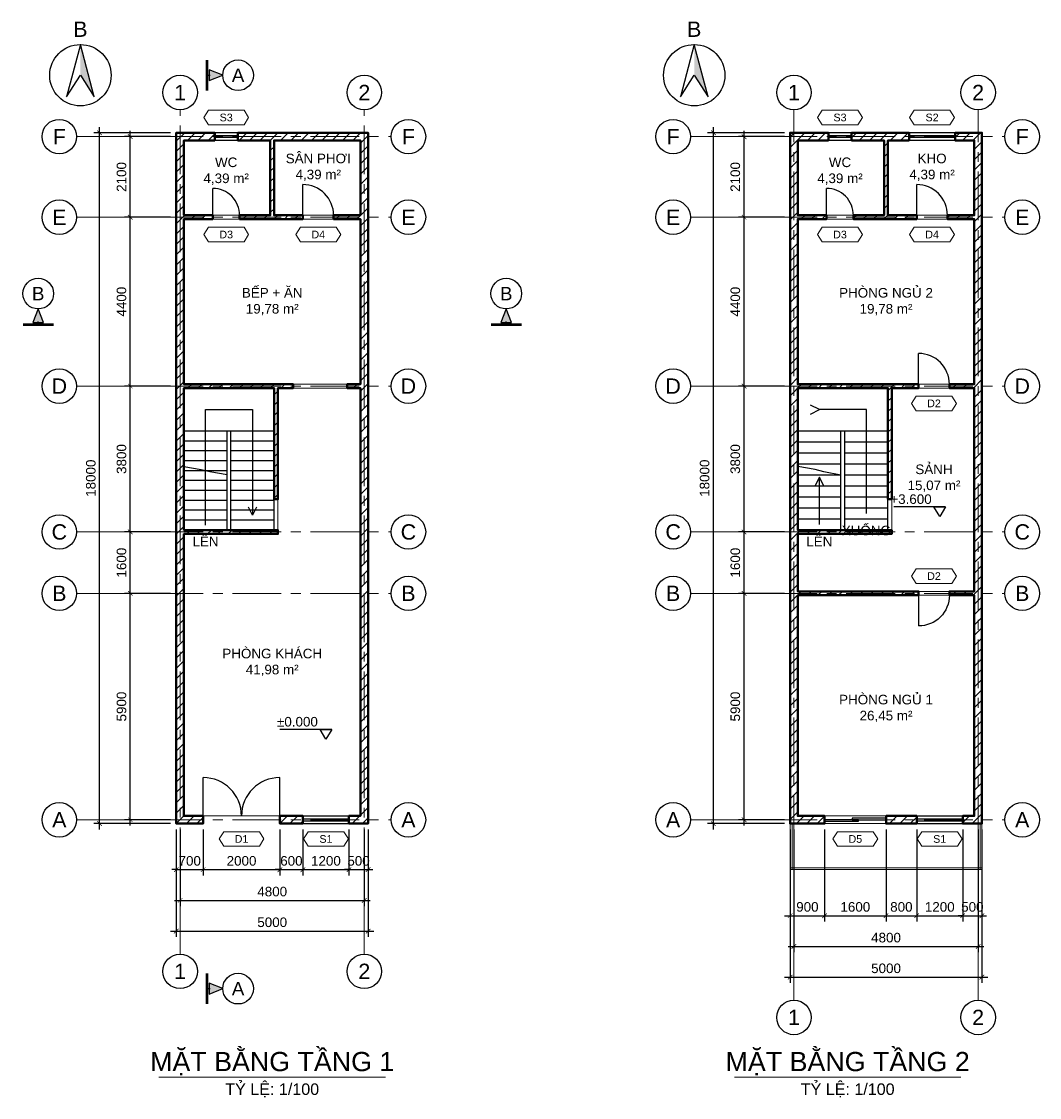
# Model space of a CAD drawing. Header units: millimetres. Extents: x -4035 to 243174, y -17931 to 20900.
# Drawn here: x -4035 to 22500, y -7136 to 20900 of the extents above; entities that cross this region are included whole.
import ezdxf
from ezdxf.enums import TextEntityAlignment as Align

# ---------------------------------------------------------------- set-up
doc = ezdxf.new("R2010")
doc.units = ezdxf.units.MM
doc.header["$LTSCALE"] = 40
doc.linetypes.add('CENTER', pattern=[50.8, 31.75, -6.35, 6.35, -6.35])
doc.linetypes.add('HIDDEN', pattern=[9.525, 6.35, -3.175])
for name, color, linetype, lineweight in [('A-ANNO-DIMS', 1, 'Continuous', 18), ('A-ANNO-ROOM', 7, 'Continuous', 25), ('A-ANNO-SYMB', 7, 'Continuous', 25), ('A-ANNO-TEXT', 7, 'Continuous', 18), ('A-DOOR', 3, 'Continuous', 25), ('A-FLOR-LEVL', 8, 'Continuous', 18), ('A-FLOR-STRS', 6, 'Continuous', 25), ('A-GLAZ', 4, 'Continuous', 25), ('A-OPEN', 8, 'HIDDEN', 18), ('A-WALL', 7, 'Continuous', 50), ('A-WALL-PATT', 8, 'Continuous', 9), ('S-GRID', 1, 'CENTER', 18), ('S-GRID-IDEN', 7, 'Continuous', 25)]:
    doc.layers.add(name, color=color, linetype=linetype, lineweight=lineweight)
doc.layers.add('A-AREA', color=30, linetype='Continuous', lineweight=9, plot=False)
doc.styles.add('MCP-ARIAL', font='arial.ttf')
doc.dimstyles.new('MCP-1-100', dxfattribs={"dimscale": 100, "dimtxt": 2.5, "dimasz": 1.2, "dimexe": 1.5, "dimexo": 1.5, "dimgap": 1, "dimtad": 1, "dimdec": 0, "dimdsep": 46, "dimtxsty": 'MCP-ARIAL', "dimblk": 'ARCHTICK', "dimblk1": 'ARCHTICK', "dimblk2": 'ARCHTICK', "dimcen": 0.09, "dimdle": 1.5, "dimclrd": 256, "dimclre": 256, "dimclrt": 256, "dimadec": 0, "dimazin": 0, "dimtfac": 1, "dimtdec": 4, "dimtix": 1, "dimtmove": 2, "dimatfit": 3, "dimfxl": 1, "dimtolj": 1, "dimtzin": 0, "dimarcsym": 0})

# ---------------------------------------------------------------- blocks, each defined once
blk = doc.blocks.new('MCP_CUA_DI_2C_2000')
for p, q in [((0, 0), (0, 1000)), ((2000, 0), (2000, 1000))]:
    blk.add_line(p, q)
for centre, start, end in [((0, 0), 0.0013, 89.9987), ((2000, 0), 90.0013, 179.9987)]:
    blk.add_arc(centre, 1000, start, end)
at = {"style": 'MCP-ARIAL', "flags": 1}
for tag, p in [('MA', (1000, -100)), ('LOAI', (1000, -220)), ('RONG', (1000, -340))]:
    blk.add_attdef(tag, p, '', height=80, dxfattribs=at)
blk = doc.blocks.new('MCP_THE_LG_3')
blk.add_lwpolyline([(-5.85, 0), (-4.65, 1.9), (4.65, 1.9), (5.85, 0), (4.65, -1.9), (-4.65, -1.9)], close=True)
at = {"style": 'MCP-ARIAL'}
blk.add_attdef('MA', text='', height=2, dxfattribs=at).set_placement((0, 0), align=Align.MIDDLE_CENTER)
blk = doc.blocks.new('MCP_CUA_SO_1200_200')
for p, q in [((0, 200), (1200, 200)), ((0, 125), (1200, 125)), ((0, 75), (1200, 75)), ((0, 0), (1200, 0))]:
    blk.add_line(p, q)
at = {"style": 'MCP-ARIAL', "flags": 1}
for tag, p in [('MA', (600, -100)), ('LOAI', (600, -220)), ('RONG', (600, -340))]:
    blk.add_attdef(tag, p, '', height=80, dxfattribs=at)
blk = doc.blocks.new('MCP_CUA_DI_700')
blk.add_line((0, 0), (0, 700))
blk.add_arc((0, 0), 700, 359.9929, 90.0071)
at = {"style": 'MCP-ARIAL', "flags": 1}
for tag, p in [('MA', (350, -100)), ('LOAI', (350, -220)), ('RONG', (350, -340))]:
    blk.add_attdef(tag, p, '', height=80, dxfattribs=at)
blk = doc.blocks.new('MCP_CUA_DI_800')
blk.add_line((0, 0), (0, 800))
blk.add_arc((0, 0), 800, 359.9964, 90.0036)
at = {"style": 'MCP-ARIAL', "flags": 1}
for tag, p in [('MA', (400, -100)), ('LOAI', (400, -220)), ('RONG', (400, -340))]:
    blk.add_attdef(tag, p, '', height=80, dxfattribs=at)
blk = doc.blocks.new('MCP_CUA_SO_600_200')
for p, q in [((0, 200), (600, 200)), ((0, 125), (600, 125)), ((0, 75), (600, 75)), ((0, 0), (600, 0))]:
    blk.add_line(p, q)
at = {"style": 'MCP-ARIAL', "flags": 1}
for tag, p in [('MA', (300, -100)), ('LOAI', (300, -220)), ('RONG', (300, -340))]:
    blk.add_attdef(tag, p, '', height=80, dxfattribs=at)
blk = doc.blocks.new('_ArchTick')
at = {"color": 0, "linetype": 'ByBlock', "const_width": 0.15}
blk.add_lwpolyline([(-0.5, -0.5), (0.5, 0.5)], dxfattribs=at)
blk = doc.blocks.new('*D15')
at = {"layer": 'A-ANNO-DIMS', "lineweight": -2, "transparency": 16777216}
for p, q in [((0, -150), (0, -1350)), ((700, -150), (700, -1350)), ((0, -1200), (-120, -1200)), ((0, -1200), (700, -1200)), ((700, -1200), (820, -1200))]:
    blk.add_line(p, q, dxfattribs=at)
at = {"layer": 'Defpoints', "color": 0, "transparency": 16777216}
for p in [(0, 0), (700, 0), (700, -1200)]:
    blk.add_point(p, dxfattribs=at)
at = {"layer": 'A-ANNO-DIMS', "lineweight": -2, "transparency": 16777216, "xscale": 120, "yscale": 120, "zscale": 120}
blk.add_blockref('_ArchTick', (0, -1200), dxfattribs=at)
at = {"layer": 'A-ANNO-DIMS', "lineweight": -2, "transparency": 16777216, "xscale": 120, "yscale": 120, "zscale": 120, "rotation": 180}
blk.add_blockref('_ArchTick', (700, -1200), dxfattribs=at)
at = {"layer": 'A-ANNO-DIMS', "transparency": 16777216, "insert": (350, -972), "char_height": 250, "attachment_point": 5, "style": 'MCP-ARIAL'}
blk.add_mtext('\\A1;700', dxfattribs=at)
blk = doc.blocks.new('*D16')
at = {"layer": 'A-ANNO-DIMS', "lineweight": -2, "transparency": 16777216}
for p, q in [((700, -150), (700, -1350)), ((2700, -150), (2700, -1350)), ((550, -1200), (2850, -1200))]:
    blk.add_line(p, q, dxfattribs=at)
at = {"layer": 'Defpoints', "color": 0, "transparency": 16777216}
for p in [(700, 0), (2700, 0), (2700, -1200)]:
    blk.add_point(p, dxfattribs=at)
at = {"layer": 'A-ANNO-DIMS', "lineweight": -2, "transparency": 16777216, "xscale": 120, "yscale": 120, "zscale": 120, "rotation": 180}
blk.add_blockref('_ArchTick', (700, -1200), dxfattribs=at)
at = {"layer": 'A-ANNO-DIMS', "lineweight": -2, "transparency": 16777216, "xscale": 120, "yscale": 120, "zscale": 120}
blk.add_blockref('_ArchTick', (2700, -1200), dxfattribs=at)
at = {"layer": 'A-ANNO-DIMS', "transparency": 16777216, "insert": (1700, -972), "char_height": 250, "attachment_point": 5, "style": 'MCP-ARIAL'}
blk.add_mtext('\\A1;2000', dxfattribs=at)
blk = doc.blocks.new('*D17')
at = {"layer": 'A-ANNO-DIMS', "lineweight": -2, "transparency": 16777216}
for p, q in [((2700, -150), (2700, -1350)), ((3300, -150), (3300, -1350)), ((2700, -1200), (2580, -1200)), ((2700, -1200), (3300, -1200)), ((3300, -1200), (3420, -1200))]:
    blk.add_line(p, q, dxfattribs=at)
at = {"layer": 'Defpoints', "color": 0, "transparency": 16777216}
for p in [(2700, 0), (3300, 0), (3300, -1200)]:
    blk.add_point(p, dxfattribs=at)
at = {"layer": 'A-ANNO-DIMS', "lineweight": -2, "transparency": 16777216, "xscale": 120, "yscale": 120, "zscale": 120}
blk.add_blockref('_ArchTick', (2700, -1200), dxfattribs=at)
at = {"layer": 'A-ANNO-DIMS', "lineweight": -2, "transparency": 16777216, "xscale": 120, "yscale": 120, "zscale": 120, "rotation": 180}
blk.add_blockref('_ArchTick', (3300, -1200), dxfattribs=at)
at = {"layer": 'A-ANNO-DIMS', "transparency": 16777216, "insert": (3000, -972), "char_height": 250, "attachment_point": 5, "style": 'MCP-ARIAL'}
blk.add_mtext('\\A1;600', dxfattribs=at)
blk = doc.blocks.new('*D18')
at = {"layer": 'A-ANNO-DIMS', "lineweight": -2, "transparency": 16777216}
for p, q in [((3300, -150), (3300, -1350)), ((4500, -150), (4500, -1350)), ((3150, -1200), (4650, -1200))]:
    blk.add_line(p, q, dxfattribs=at)
at = {"layer": 'Defpoints', "color": 0, "transparency": 16777216}
for p in [(3300, 0), (4500, 0), (4500, -1200)]:
    blk.add_point(p, dxfattribs=at)
at = {"layer": 'A-ANNO-DIMS', "lineweight": -2, "transparency": 16777216, "xscale": 120, "yscale": 120, "zscale": 120, "rotation": 180}
blk.add_blockref('_ArchTick', (3300, -1200), dxfattribs=at)
at = {"layer": 'A-ANNO-DIMS', "lineweight": -2, "transparency": 16777216, "xscale": 120, "yscale": 120, "zscale": 120}
blk.add_blockref('_ArchTick', (4500, -1200), dxfattribs=at)
at = {"layer": 'A-ANNO-DIMS', "transparency": 16777216, "insert": (3900, -972), "char_height": 250, "attachment_point": 5, "style": 'MCP-ARIAL'}
blk.add_mtext('\\A1;1200', dxfattribs=at)
blk = doc.blocks.new('*D19')
at = {"layer": 'A-ANNO-DIMS', "lineweight": -2, "transparency": 16777216}
for p, q in [((4500, -150), (4500, -1350)), ((5000, -150), (5000, -1350)), ((4500, -1200), (4380, -1200)), ((4500, -1200), (5000, -1200)), ((5000, -1200), (5120, -1200))]:
    blk.add_line(p, q, dxfattribs=at)
at = {"layer": 'Defpoints', "color": 0, "transparency": 16777216}
for p in [(4500, 0), (5000, 0), (5000, -1200)]:
    blk.add_point(p, dxfattribs=at)
at = {"layer": 'A-ANNO-DIMS', "lineweight": -2, "transparency": 16777216, "xscale": 120, "yscale": 120, "zscale": 120}
blk.add_blockref('_ArchTick', (4500, -1200), dxfattribs=at)
at = {"layer": 'A-ANNO-DIMS', "lineweight": -2, "transparency": 16777216, "xscale": 120, "yscale": 120, "zscale": 120, "rotation": 180}
blk.add_blockref('_ArchTick', (5000, -1200), dxfattribs=at)
at = {"layer": 'A-ANNO-DIMS', "transparency": 16777216, "insert": (4750, -972), "char_height": 250, "attachment_point": 5, "style": 'MCP-ARIAL'}
blk.add_mtext('\\A1;500', dxfattribs=at)
blk = doc.blocks.new('*D20')
at = {"layer": 'A-ANNO-DIMS', "lineweight": -2, "transparency": 16777216}
for p, q in [((100, -150), (100, -2150)), ((4900, -150), (4900, -2150)), ((-50, -2000), (5050, -2000))]:
    blk.add_line(p, q, dxfattribs=at)
at = {"layer": 'Defpoints', "color": 0, "transparency": 16777216}
for p in [(100, 0), (4900, 0), (4900, -2000)]:
    blk.add_point(p, dxfattribs=at)
at = {"layer": 'A-ANNO-DIMS', "lineweight": -2, "transparency": 16777216, "xscale": 120, "yscale": 120, "zscale": 120, "rotation": 180}
blk.add_blockref('_ArchTick', (100, -2000), dxfattribs=at)
at = {"layer": 'A-ANNO-DIMS', "lineweight": -2, "transparency": 16777216, "xscale": 120, "yscale": 120, "zscale": 120}
blk.add_blockref('_ArchTick', (4900, -2000), dxfattribs=at)
at = {"layer": 'A-ANNO-DIMS', "transparency": 16777216, "insert": (2500, -1772), "char_height": 250, "attachment_point": 5, "style": 'MCP-ARIAL'}
blk.add_mtext('\\A1;4800', dxfattribs=at)
blk = doc.blocks.new('*D21')
at = {"layer": 'A-ANNO-DIMS', "lineweight": -2, "transparency": 16777216}
for p, q in [((0, -150), (0, -2950)), ((5000, -150), (5000, -2950)), ((-150, -2800), (5150, -2800))]:
    blk.add_line(p, q, dxfattribs=at)
at = {"layer": 'Defpoints', "color": 0, "transparency": 16777216}
for p in [(0, 0), (5000, 0), (5000, -2800)]:
    blk.add_point(p, dxfattribs=at)
at = {"layer": 'A-ANNO-DIMS', "lineweight": -2, "transparency": 16777216, "xscale": 120, "yscale": 120, "zscale": 120, "rotation": 180}
blk.add_blockref('_ArchTick', (0, -2800), dxfattribs=at)
at = {"layer": 'A-ANNO-DIMS', "lineweight": -2, "transparency": 16777216, "xscale": 120, "yscale": 120, "zscale": 120}
blk.add_blockref('_ArchTick', (5000, -2800), dxfattribs=at)
at = {"layer": 'A-ANNO-DIMS', "transparency": 16777216, "insert": (2500, -2572), "char_height": 250, "attachment_point": 5, "style": 'MCP-ARIAL'}
blk.add_mtext('\\A1;5000', dxfattribs=at)
blk = doc.blocks.new('*D22')
at = {"layer": 'A-ANNO-DIMS', "lineweight": -2, "transparency": 16777216}
for p, q in [((-150, 6000), (-1350, 6000)), ((-1200, -50), (-1200, 6150)), ((-150, 100), (-1350, 100))]:
    blk.add_line(p, q, dxfattribs=at)
at = {"layer": 'Defpoints', "color": 0, "transparency": 16777216}
for p in [(-1200, 6000), (0, 6000), (0, 100)]:
    blk.add_point(p, dxfattribs=at)
at = {"layer": 'A-ANNO-DIMS', "lineweight": -2, "transparency": 16777216, "xscale": 120, "yscale": 120, "zscale": 120}
for p, rotation in [((-1200, 6000), 90), ((-1200, 100), 270)]:
    blk.add_blockref('_ArchTick', p, dxfattribs=dict(at, rotation=rotation))
at = {"layer": 'A-ANNO-DIMS', "transparency": 16777216, "insert": (-1428, 3050), "char_height": 250, "attachment_point": 5, "rotation": 90, "style": 'MCP-ARIAL'}
blk.add_mtext('\\A1;5900', dxfattribs=at)
blk = doc.blocks.new('*D23')
at = {"layer": 'A-ANNO-DIMS', "lineweight": -2, "transparency": 16777216}
for p, q in [((-150, 7600), (-1350, 7600)), ((-1200, 5850), (-1200, 7750)), ((-150, 6000), (-1350, 6000))]:
    blk.add_line(p, q, dxfattribs=at)
at = {"layer": 'Defpoints', "color": 0, "transparency": 16777216}
for p in [(-1200, 7600), (0, 7600), (0, 6000)]:
    blk.add_point(p, dxfattribs=at)
at = {"layer": 'A-ANNO-DIMS', "lineweight": -2, "transparency": 16777216, "xscale": 120, "yscale": 120, "zscale": 120}
for p, rotation in [((-1200, 7600), 90), ((-1200, 6000), 270)]:
    blk.add_blockref('_ArchTick', p, dxfattribs=dict(at, rotation=rotation))
at = {"layer": 'A-ANNO-DIMS', "transparency": 16777216, "insert": (-1428, 6800), "char_height": 250, "attachment_point": 5, "rotation": 90, "style": 'MCP-ARIAL'}
blk.add_mtext('\\A1;1600', dxfattribs=at)
blk = doc.blocks.new('*D24')
at = {"layer": 'A-ANNO-DIMS', "lineweight": -2, "transparency": 16777216}
for p, q in [((-1200, 7450), (-1200, 11550)), ((-150, 11400), (-1350, 11400)), ((-150, 7600), (-1350, 7600))]:
    blk.add_line(p, q, dxfattribs=at)
at = {"layer": 'Defpoints', "color": 0, "transparency": 16777216}
for p in [(-1200, 11400), (0, 11400), (0, 7600)]:
    blk.add_point(p, dxfattribs=at)
at = {"layer": 'A-ANNO-DIMS', "lineweight": -2, "transparency": 16777216, "xscale": 120, "yscale": 120, "zscale": 120}
for p, rotation in [((-1200, 11400), 90), ((-1200, 7600), 270)]:
    blk.add_blockref('_ArchTick', p, dxfattribs=dict(at, rotation=rotation))
at = {"layer": 'A-ANNO-DIMS', "transparency": 16777216, "insert": (-1428, 9500), "char_height": 250, "attachment_point": 5, "rotation": 90, "style": 'MCP-ARIAL'}
blk.add_mtext('\\A1;3800', dxfattribs=at)
blk = doc.blocks.new('*D25')
at = {"layer": 'A-ANNO-DIMS', "lineweight": -2, "transparency": 16777216}
for p, q in [((-150, 15800), (-1350, 15800)), ((-1200, 11250), (-1200, 15950)), ((-150, 11400), (-1350, 11400))]:
    blk.add_line(p, q, dxfattribs=at)
at = {"layer": 'Defpoints', "color": 0, "transparency": 16777216}
for p in [(-1200, 15800), (0, 15800), (0, 11400)]:
    blk.add_point(p, dxfattribs=at)
at = {"layer": 'A-ANNO-DIMS', "lineweight": -2, "transparency": 16777216, "xscale": 120, "yscale": 120, "zscale": 120}
for p, rotation in [((-1200, 15800), 90), ((-1200, 11400), 270)]:
    blk.add_blockref('_ArchTick', p, dxfattribs=dict(at, rotation=rotation))
at = {"layer": 'A-ANNO-DIMS', "transparency": 16777216, "insert": (-1428, 13600), "char_height": 250, "attachment_point": 5, "rotation": 90, "style": 'MCP-ARIAL'}
blk.add_mtext('\\A1;4400', dxfattribs=at)
blk = doc.blocks.new('*D26')
at = {"layer": 'A-ANNO-DIMS', "lineweight": -2, "transparency": 16777216}
for p, q in [((-1200, 15650), (-1200, 18050)), ((-150, 17900), (-1350, 17900)), ((-150, 15800), (-1350, 15800))]:
    blk.add_line(p, q, dxfattribs=at)
at = {"layer": 'Defpoints', "color": 0, "transparency": 16777216}
for p in [(-1200, 17900), (0, 17900), (0, 15800)]:
    blk.add_point(p, dxfattribs=at)
at = {"layer": 'A-ANNO-DIMS', "lineweight": -2, "transparency": 16777216, "xscale": 120, "yscale": 120, "zscale": 120}
for p, rotation in [((-1200, 17900), 90), ((-1200, 15800), 270)]:
    blk.add_blockref('_ArchTick', p, dxfattribs=dict(at, rotation=rotation))
at = {"layer": 'A-ANNO-DIMS', "transparency": 16777216, "insert": (-1428, 16850), "char_height": 250, "attachment_point": 5, "rotation": 90, "style": 'MCP-ARIAL'}
blk.add_mtext('\\A1;2100', dxfattribs=at)
blk = doc.blocks.new('*D27')
at = {"layer": 'A-ANNO-DIMS', "lineweight": -2, "transparency": 16777216}
for p, q in [((-150, 18000), (-2150, 18000)), ((-2000, -150), (-2000, 18150)), ((-150, 0), (-2150, 0))]:
    blk.add_line(p, q, dxfattribs=at)
at = {"layer": 'Defpoints', "color": 0, "transparency": 16777216}
for p in [(-2000, 18000), (0, 18000), (0, 0)]:
    blk.add_point(p, dxfattribs=at)
at = {"layer": 'A-ANNO-DIMS', "lineweight": -2, "transparency": 16777216, "xscale": 120, "yscale": 120, "zscale": 120}
for p, rotation in [((-2000, 18000), 90), ((-2000, 0), 270)]:
    blk.add_blockref('_ArchTick', p, dxfattribs=dict(at, rotation=rotation))
at = {"layer": 'A-ANNO-DIMS', "transparency": 16777216, "insert": (-2228, 9000), "char_height": 250, "attachment_point": 5, "rotation": 90, "style": 'MCP-ARIAL'}
blk.add_mtext('\\A1;18000', dxfattribs=at)
blk = doc.blocks.new('MCP_TRUC')
blk.add_circle((0, 0), 4.5)
at = {"style": 'MCP-ARIAL'}
blk.add_attdef('SO', text='', height=4, dxfattribs=at).set_placement((0, 0), align=Align.MIDDLE_CENTER)
blk = doc.blocks.new('MCP_COTE_TRAI')
blk.add_line((1.5, 2.55), (-12, 2.55))
blk.add_lwpolyline([(0, 0), (-1.5, 2.55), (1.5, 2.55)], close=True)
at = {"style": 'MCP-ARIAL'}
blk.add_attdef('COTE', text='', height=2.5, dxfattribs=at).set_placement((-2.1, 3.3), align=Align.RIGHT)
blk = doc.blocks.new('MCP_MUI_TEN')
blk.add_hatch(color=256).paths.add_polyline_path([(3.5, 0), (0, 1.4), (0, -1.4)], flags=16)
blk.add_lwpolyline([(3.5, 0), (0, 1.4), (0, -1.4)], close=True)
blk = doc.blocks.new('MCP_MAT_CAT')
blk.add_circle((0, 0), 4)
at = {"style": 'MCP-ARIAL'}
blk.add_attdef('TEN', text='', height=3.5, dxfattribs=at).set_placement((0, 0), align=Align.MIDDLE_CENTER)
blk = doc.blocks.new('MCP_HUONG_BAC')
blk.add_hatch(color=256).paths.add_polyline_path([(0, 8), (0, 0), (3.6, -5.6)], flags=16)
blk.add_lwpolyline([(0, 8), (-3.6, -5.6), (0, 0), (3.6, -5.6)], close=True)
blk.add_circle((0, 0), 8)
at = {"style": 'MCP-ARIAL'}
blk.add_attdef('KY_HIEU', text='', height=4, dxfattribs=at).set_placement((0, 12), align=Align.MIDDLE_CENTER)
blk = doc.blocks.new('MCP_CUA_LUA_1600_200')
for points in [[(0, 60), (880, 60), (880, 100), (0, 100)], [(720, 100), (1600, 100), (1600, 140), (720, 140)]]:
    blk.add_lwpolyline(points, close=True)
at = {"style": 'MCP-ARIAL', "flags": 1}
for tag, p in [('MA', (800, -100)), ('LOAI', (800, -220)), ('RONG', (800, -340))]:
    blk.add_attdef(tag, p, '', height=80, dxfattribs=at)
blk = doc.blocks.new('*D28')
at = {"layer": 'A-ANNO-DIMS', "lineweight": -2, "transparency": 16777216}
for p, q in [((16000, -150), (16000, -2550)), ((16900, -150), (16900, -2550)), ((15850, -2400), (17050, -2400))]:
    blk.add_line(p, q, dxfattribs=at)
at = {"layer": 'Defpoints', "color": 0, "transparency": 16777216}
for p in [(16000, 0), (16900, 0), (16900, -2400)]:
    blk.add_point(p, dxfattribs=at)
at = {"layer": 'A-ANNO-DIMS', "lineweight": -2, "transparency": 16777216, "xscale": 120, "yscale": 120, "zscale": 120, "rotation": 180}
blk.add_blockref('_ArchTick', (16000, -2400), dxfattribs=at)
at = {"layer": 'A-ANNO-DIMS', "lineweight": -2, "transparency": 16777216, "xscale": 120, "yscale": 120, "zscale": 120}
blk.add_blockref('_ArchTick', (16900, -2400), dxfattribs=at)
at = {"layer": 'A-ANNO-DIMS', "transparency": 16777216, "insert": (16450, -2172), "char_height": 250, "attachment_point": 5, "style": 'MCP-ARIAL'}
blk.add_mtext('\\A1;900', dxfattribs=at)
blk = doc.blocks.new('*D29')
at = {"layer": 'A-ANNO-DIMS', "lineweight": -2, "transparency": 16777216}
for p, q in [((16900, -150), (16900, -2550)), ((18500, -150), (18500, -2550)), ((16750, -2400), (18650, -2400))]:
    blk.add_line(p, q, dxfattribs=at)
at = {"layer": 'Defpoints', "color": 0, "transparency": 16777216}
for p in [(16900, 0), (18500, 0), (18500, -2400)]:
    blk.add_point(p, dxfattribs=at)
at = {"layer": 'A-ANNO-DIMS', "lineweight": -2, "transparency": 16777216, "xscale": 120, "yscale": 120, "zscale": 120, "rotation": 180}
blk.add_blockref('_ArchTick', (16900, -2400), dxfattribs=at)
at = {"layer": 'A-ANNO-DIMS', "lineweight": -2, "transparency": 16777216, "xscale": 120, "yscale": 120, "zscale": 120}
blk.add_blockref('_ArchTick', (18500, -2400), dxfattribs=at)
at = {"layer": 'A-ANNO-DIMS', "transparency": 16777216, "insert": (17700, -2172), "char_height": 250, "attachment_point": 5, "style": 'MCP-ARIAL'}
blk.add_mtext('\\A1;1600', dxfattribs=at)
blk = doc.blocks.new('*D30')
at = {"layer": 'A-ANNO-DIMS', "lineweight": -2, "transparency": 16777216}
for p, q in [((18500, -150), (18500, -2550)), ((19300, -150), (19300, -2550)), ((18350, -2400), (19450, -2400))]:
    blk.add_line(p, q, dxfattribs=at)
at = {"layer": 'Defpoints', "color": 0, "transparency": 16777216}
for p in [(18500, 0), (19300, 0), (19300, -2400)]:
    blk.add_point(p, dxfattribs=at)
at = {"layer": 'A-ANNO-DIMS', "lineweight": -2, "transparency": 16777216, "xscale": 120, "yscale": 120, "zscale": 120, "rotation": 180}
blk.add_blockref('_ArchTick', (18500, -2400), dxfattribs=at)
at = {"layer": 'A-ANNO-DIMS', "lineweight": -2, "transparency": 16777216, "xscale": 120, "yscale": 120, "zscale": 120}
blk.add_blockref('_ArchTick', (19300, -2400), dxfattribs=at)
at = {"layer": 'A-ANNO-DIMS', "transparency": 16777216, "insert": (18900, -2172), "char_height": 250, "attachment_point": 5, "style": 'MCP-ARIAL'}
blk.add_mtext('\\A1;800', dxfattribs=at)
blk = doc.blocks.new('*D31')
at = {"layer": 'A-ANNO-DIMS', "lineweight": -2, "transparency": 16777216}
for p, q in [((19300, -150), (19300, -2550)), ((20500, -150), (20500, -2550)), ((19150, -2400), (20650, -2400))]:
    blk.add_line(p, q, dxfattribs=at)
at = {"layer": 'Defpoints', "color": 0, "transparency": 16777216}
for p in [(19300, 0), (20500, 0), (20500, -2400)]:
    blk.add_point(p, dxfattribs=at)
at = {"layer": 'A-ANNO-DIMS', "lineweight": -2, "transparency": 16777216, "xscale": 120, "yscale": 120, "zscale": 120, "rotation": 180}
blk.add_blockref('_ArchTick', (19300, -2400), dxfattribs=at)
at = {"layer": 'A-ANNO-DIMS', "lineweight": -2, "transparency": 16777216, "xscale": 120, "yscale": 120, "zscale": 120}
blk.add_blockref('_ArchTick', (20500, -2400), dxfattribs=at)
at = {"layer": 'A-ANNO-DIMS', "transparency": 16777216, "insert": (19900, -2172), "char_height": 250, "attachment_point": 5, "style": 'MCP-ARIAL'}
blk.add_mtext('\\A1;1200', dxfattribs=at)
blk = doc.blocks.new('*D32')
at = {"layer": 'A-ANNO-DIMS', "lineweight": -2, "transparency": 16777216}
for p, q in [((20500, -150), (20500, -2550)), ((21000, -150), (21000, -2550)), ((20500, -2400), (20380, -2400)), ((20500, -2400), (21000, -2400)), ((21000, -2400), (21120, -2400))]:
    blk.add_line(p, q, dxfattribs=at)
at = {"layer": 'Defpoints', "color": 0, "transparency": 16777216}
for p in [(20500, 0), (21000, 0), (21000, -2400)]:
    blk.add_point(p, dxfattribs=at)
at = {"layer": 'A-ANNO-DIMS', "lineweight": -2, "transparency": 16777216, "xscale": 120, "yscale": 120, "zscale": 120}
blk.add_blockref('_ArchTick', (20500, -2400), dxfattribs=at)
at = {"layer": 'A-ANNO-DIMS', "lineweight": -2, "transparency": 16777216, "xscale": 120, "yscale": 120, "zscale": 120, "rotation": 180}
blk.add_blockref('_ArchTick', (21000, -2400), dxfattribs=at)
at = {"layer": 'A-ANNO-DIMS', "transparency": 16777216, "insert": (20750, -2172), "char_height": 250, "attachment_point": 5, "style": 'MCP-ARIAL'}
blk.add_mtext('\\A1;500', dxfattribs=at)
blk = doc.blocks.new('*D33')
at = {"layer": 'A-ANNO-DIMS', "lineweight": -2, "transparency": 16777216}
for p, q in [((16100, -150), (16100, -3350)), ((20900, -150), (20900, -3350)), ((15950, -3200), (21050, -3200))]:
    blk.add_line(p, q, dxfattribs=at)
at = {"layer": 'Defpoints', "color": 0, "transparency": 16777216}
for p in [(16100, 0), (20900, 0), (20900, -3200)]:
    blk.add_point(p, dxfattribs=at)
at = {"layer": 'A-ANNO-DIMS', "lineweight": -2, "transparency": 16777216, "xscale": 120, "yscale": 120, "zscale": 120, "rotation": 180}
blk.add_blockref('_ArchTick', (16100, -3200), dxfattribs=at)
at = {"layer": 'A-ANNO-DIMS', "lineweight": -2, "transparency": 16777216, "xscale": 120, "yscale": 120, "zscale": 120}
blk.add_blockref('_ArchTick', (20900, -3200), dxfattribs=at)
at = {"layer": 'A-ANNO-DIMS', "transparency": 16777216, "insert": (18500, -2972), "char_height": 250, "attachment_point": 5, "style": 'MCP-ARIAL'}
blk.add_mtext('\\A1;4800', dxfattribs=at)
blk = doc.blocks.new('*D34')
at = {"layer": 'A-ANNO-DIMS', "lineweight": -2, "transparency": 16777216}
for p, q in [((16000, -150), (16000, -4150)), ((21000, -150), (21000, -4150)), ((15850, -4000), (21150, -4000))]:
    blk.add_line(p, q, dxfattribs=at)
at = {"layer": 'Defpoints', "color": 0, "transparency": 16777216}
for p in [(16000, 0), (21000, 0), (21000, -4000)]:
    blk.add_point(p, dxfattribs=at)
at = {"layer": 'A-ANNO-DIMS', "lineweight": -2, "transparency": 16777216, "xscale": 120, "yscale": 120, "zscale": 120, "rotation": 180}
blk.add_blockref('_ArchTick', (16000, -4000), dxfattribs=at)
at = {"layer": 'A-ANNO-DIMS', "lineweight": -2, "transparency": 16777216, "xscale": 120, "yscale": 120, "zscale": 120}
blk.add_blockref('_ArchTick', (21000, -4000), dxfattribs=at)
at = {"layer": 'A-ANNO-DIMS', "transparency": 16777216, "insert": (18500, -3772), "char_height": 250, "attachment_point": 5, "style": 'MCP-ARIAL'}
blk.add_mtext('\\A1;5000', dxfattribs=at)
blk = doc.blocks.new('*D35')
at = {"layer": 'A-ANNO-DIMS', "lineweight": -2, "transparency": 16777216}
for p, q in [((15850, 6000), (14650, 6000)), ((14800, -50), (14800, 6150)), ((15850, 100), (14650, 100))]:
    blk.add_line(p, q, dxfattribs=at)
at = {"layer": 'Defpoints', "color": 0, "transparency": 16777216}
for p in [(14800, 6000), (16000, 6000), (16000, 100)]:
    blk.add_point(p, dxfattribs=at)
at = {"layer": 'A-ANNO-DIMS', "lineweight": -2, "transparency": 16777216, "xscale": 120, "yscale": 120, "zscale": 120}
for p, rotation in [((14800, 6000), 90), ((14800, 100), 270)]:
    blk.add_blockref('_ArchTick', p, dxfattribs=dict(at, rotation=rotation))
at = {"layer": 'A-ANNO-DIMS', "transparency": 16777216, "insert": (14572, 3050), "char_height": 250, "attachment_point": 5, "rotation": 90, "style": 'MCP-ARIAL'}
blk.add_mtext('\\A1;5900', dxfattribs=at)
blk = doc.blocks.new('*D36')
at = {"layer": 'A-ANNO-DIMS', "lineweight": -2, "transparency": 16777216}
for p, q in [((15850, 7600), (14650, 7600)), ((14800, 5850), (14800, 7750)), ((15850, 6000), (14650, 6000))]:
    blk.add_line(p, q, dxfattribs=at)
at = {"layer": 'Defpoints', "color": 0, "transparency": 16777216}
for p in [(14800, 7600), (16000, 7600), (16000, 6000)]:
    blk.add_point(p, dxfattribs=at)
at = {"layer": 'A-ANNO-DIMS', "lineweight": -2, "transparency": 16777216, "xscale": 120, "yscale": 120, "zscale": 120}
for p, rotation in [((14800, 7600), 90), ((14800, 6000), 270)]:
    blk.add_blockref('_ArchTick', p, dxfattribs=dict(at, rotation=rotation))
at = {"layer": 'A-ANNO-DIMS', "transparency": 16777216, "insert": (14572, 6800), "char_height": 250, "attachment_point": 5, "rotation": 90, "style": 'MCP-ARIAL'}
blk.add_mtext('\\A1;1600', dxfattribs=at)
blk = doc.blocks.new('*D37')
at = {"layer": 'A-ANNO-DIMS', "lineweight": -2, "transparency": 16777216}
for p, q in [((14800, 7450), (14800, 11550)), ((15850, 11400), (14650, 11400)), ((15850, 7600), (14650, 7600))]:
    blk.add_line(p, q, dxfattribs=at)
at = {"layer": 'Defpoints', "color": 0, "transparency": 16777216}
for p in [(14800, 11400), (16000, 11400), (16000, 7600)]:
    blk.add_point(p, dxfattribs=at)
at = {"layer": 'A-ANNO-DIMS', "lineweight": -2, "transparency": 16777216, "xscale": 120, "yscale": 120, "zscale": 120}
for p, rotation in [((14800, 11400), 90), ((14800, 7600), 270)]:
    blk.add_blockref('_ArchTick', p, dxfattribs=dict(at, rotation=rotation))
at = {"layer": 'A-ANNO-DIMS', "transparency": 16777216, "insert": (14572, 9500), "char_height": 250, "attachment_point": 5, "rotation": 90, "style": 'MCP-ARIAL'}
blk.add_mtext('\\A1;3800', dxfattribs=at)
blk = doc.blocks.new('*D38')
at = {"layer": 'A-ANNO-DIMS', "lineweight": -2, "transparency": 16777216}
for p, q in [((15850, 15800), (14650, 15800)), ((14800, 11250), (14800, 15950)), ((15850, 11400), (14650, 11400))]:
    blk.add_line(p, q, dxfattribs=at)
at = {"layer": 'Defpoints', "color": 0, "transparency": 16777216}
for p in [(14800, 15800), (16000, 15800), (16000, 11400)]:
    blk.add_point(p, dxfattribs=at)
at = {"layer": 'A-ANNO-DIMS', "lineweight": -2, "transparency": 16777216, "xscale": 120, "yscale": 120, "zscale": 120}
for p, rotation in [((14800, 15800), 90), ((14800, 11400), 270)]:
    blk.add_blockref('_ArchTick', p, dxfattribs=dict(at, rotation=rotation))
at = {"layer": 'A-ANNO-DIMS', "transparency": 16777216, "insert": (14572, 13600), "char_height": 250, "attachment_point": 5, "rotation": 90, "style": 'MCP-ARIAL'}
blk.add_mtext('\\A1;4400', dxfattribs=at)
blk = doc.blocks.new('*D39')
at = {"layer": 'A-ANNO-DIMS', "lineweight": -2, "transparency": 16777216}
for p, q in [((14800, 15650), (14800, 18050)), ((15850, 17900), (14650, 17900)), ((15850, 15800), (14650, 15800))]:
    blk.add_line(p, q, dxfattribs=at)
at = {"layer": 'Defpoints', "color": 0, "transparency": 16777216}
for p in [(14800, 17900), (16000, 17900), (16000, 15800)]:
    blk.add_point(p, dxfattribs=at)
at = {"layer": 'A-ANNO-DIMS', "lineweight": -2, "transparency": 16777216, "xscale": 120, "yscale": 120, "zscale": 120}
for p, rotation in [((14800, 17900), 90), ((14800, 15800), 270)]:
    blk.add_blockref('_ArchTick', p, dxfattribs=dict(at, rotation=rotation))
at = {"layer": 'A-ANNO-DIMS', "transparency": 16777216, "insert": (14572, 16850), "char_height": 250, "attachment_point": 5, "rotation": 90, "style": 'MCP-ARIAL'}
blk.add_mtext('\\A1;2100', dxfattribs=at)
blk = doc.blocks.new('*D40')
at = {"layer": 'A-ANNO-DIMS', "lineweight": -2, "transparency": 16777216}
for p, q in [((15850, 18000), (13850, 18000)), ((14000, -150), (14000, 18150)), ((15850, 0), (13850, 0))]:
    blk.add_line(p, q, dxfattribs=at)
at = {"layer": 'Defpoints', "color": 0, "transparency": 16777216}
for p in [(14000, 18000), (16000, 18000), (16000, 0)]:
    blk.add_point(p, dxfattribs=at)
at = {"layer": 'A-ANNO-DIMS', "lineweight": -2, "transparency": 16777216, "xscale": 120, "yscale": 120, "zscale": 120}
for p, rotation in [((14000, 18000), 90), ((14000, 0), 270)]:
    blk.add_blockref('_ArchTick', p, dxfattribs=dict(at, rotation=rotation))
at = {"layer": 'A-ANNO-DIMS', "transparency": 16777216, "insert": (13772, 9000), "char_height": 250, "attachment_point": 5, "rotation": 90, "style": 'MCP-ARIAL'}
blk.add_mtext('\\A1;18000', dxfattribs=at)

msp = doc.modelspace()

# ---------------------------------------------------------------- hatches: boundary and pattern name
at = {"layer": 'A-WALL-PATT'}
h = msp.add_hatch(dxfattribs=at)
h.set_pattern_fill('ANSI31', color=256, scale=60, style=0)
h.paths.add_polyline_path([(1000, 17800), (1000, 18000), (0, 18000), (0, 0), (700, 0), (700, 200), (200, 200), (200, 7550), (2650, 7550), (2650, 7650), (200, 7650), (200, 11350), (2550, 11350), (2550, 8450), (2650, 8450), (2650, 11350), (3050, 11350), (3050, 11450), (200, 11450), (200, 15750), (950, 15750), (950, 15850), (200, 15850), (200, 17800)], flags=16)
h.paths.add_polyline_path([(1600, 18000), (1600, 17800), (2450, 17800), (2450, 15850), (1650, 15850), (1650, 15750), (3300, 15750), (3300, 15850), (2550, 15850), (2550, 17800), (4800, 17800), (4800, 15850), (4100, 15850), (4100, 15750), (4800, 15750), (4800, 11450), (4450, 11450), (4450, 11350), (4800, 11350), (4800, 200), (4500, 200), (4500, 0), (5000, 0), (5000, 18000)], flags=16)
h.paths.add_polyline_path([(3300, 0), (3300, 200), (2700, 200), (2700, 0)], flags=16)
h = msp.add_hatch(dxfattribs=at)
h.set_pattern_fill('ANSI31', color=256, scale=60, style=0)
h.paths.add_polyline_path([(20300, 18000), (20300, 17800), (20800, 17800), (20800, 15850), (20100, 15850), (20100, 15750), (20800, 15750), (20800, 11450), (20150, 11450), (20150, 11350), (20800, 11350), (20800, 6050), (20150, 6050), (20150, 5950), (20800, 5950), (20800, 200), (20500, 200), (20500, 0), (21000, 0), (21000, 18000)], flags=16)
h.paths.add_polyline_path([(19100, 17800), (19100, 18000), (17600, 18000), (17600, 17800), (18450, 17800), (18450, 15850), (17650, 15850), (17650, 15750), (19300, 15750), (19300, 15850), (18550, 15850), (18550, 17800)], flags=16)
h.paths.add_polyline_path([(17000, 17800), (17000, 18000), (16000, 18000), (16000, 0), (16900, 0), (16900, 200), (16200, 200), (16200, 5950), (19350, 5950), (19350, 6050), (16200, 6050), (16200, 7550), (18650, 7550), (18650, 7650), (16200, 7650), (16200, 11350), (18550, 11350), (18550, 8450), (18650, 8450), (18650, 11350), (19350, 11350), (19350, 11450), (16200, 11450), (16200, 15750), (16950, 15750), (16950, 15850), (16200, 15850), (16200, 17800)], flags=16)
h.paths.add_polyline_path([(19300, 0), (19300, 200), (18500, 200), (18500, 0)], flags=16)

# ---------------------------------------------------------------- linework, layer by layer
at = {"layer": 'A-ANNO-SYMB'}
for p, q in [((800, 19500), (880, 19500)), ((-3600, 13000), (-3600, 13080)), ((8600, 13000), (8600, 13080)), ((800, -4300), (880, -4300))]:
    msp.add_line(p, q, dxfattribs=at)
at = {"layer": 'A-ANNO-SYMB', "const_width": 70}
for points in [[(800, 19100), (800, 19900)], [(-4000, 13000), (-3200, 13000)], [(8200, 13000), (9000, 13000)], [(800, -4700), (800, -3900)]]:
    msp.add_lwpolyline(points, dxfattribs=at)
at = {"layer": 'A-ANNO-TEXT'}
for p, q in [((-452.5, -6610), (5452.5, -6610)), ((14547.5, -6610), (20452.5, -6610))]:
    msp.add_line(p, q, dxfattribs=at)
at = {"layer": 'A-AREA'}
for points in [[(200, 17800), (2450, 17800), (2450, 15850), (200, 15850)], [(4800, 17800), (4800, 15850), (2550, 15850), (2550, 17800)], [(16200, 17800), (18450, 17800), (18450, 15850), (16200, 15850)], [(20800, 17800), (20800, 15850), (18550, 15850), (18550, 17800)], [(4800, 11450), (200, 11450), (200, 15750), (4800, 15750)], [(20800, 11450), (16200, 11450), (16200, 15750), (20800, 15750)], [(2650, 11350), (4800, 11350), (4800, 200), (200, 200), (200, 7550), (2650, 7550)], [(2550, 11350), (2550, 7650), (200, 7650), (200, 11350)], [(18650, 11350), (20800, 11350), (20800, 6050), (16200, 6050), (16200, 7550), (18650, 7550)], [(18550, 11350), (18550, 7650), (16200, 7650), (16200, 11350)], [(20800, 200), (16200, 200), (16200, 5950), (20800, 5950)]]:
    msp.add_lwpolyline(points, close=True, dxfattribs=at)
at = {"layer": 'A-FLOR-LEVL'}
for p, q in [((16050, 0), (16050, -1200)), ((20950, -1200), (20950, 0)), ((16000, -1150), (21000, -1150))]:
    msp.add_line(p, q, dxfattribs=at)
msp.add_lwpolyline([(16000, -1200), (21000, -1200), (21000, 0), (16000, 0)], close=True, dxfattribs=at)
at = {"layer": 'A-FLOR-STRS'}
for p, q in [((2550, 10225), (200, 10225)), ((1325, 7650), (1325, 10225)), ((1425, 7650), (1425, 10225)), ((18550, 10225), (16200, 10225)), ((17325, 7650), (17325, 10225)), ((17425, 7650), (17425, 10225)), ((1325, 9967.5), (200, 9967.5)), ((2550, 9967.5), (1425, 9967.5)), ((17325, 9938.888889), (16200, 9938.888889)), ((18550, 9938.888889), (17425, 9938.888889)), ((1325, 9710), (200, 9710)), ((2550, 9710), (1425, 9710)), ((17325, 9652.777778), (16200, 9652.777778)), ((18550, 9652.777778), (17425, 9652.777778)), ((1325, 9452.5), (200, 9452.5)), ((2550, 9452.5), (1425, 9452.5)), ((17325, 9366.666667), (16200, 9366.666667)), ((18550, 9366.666667), (17425, 9366.666667)), ((1325, 9195), (200, 9195)), ((2550, 9195), (1425, 9195)), ((17325, 9080.555556), (16200, 9080.555556)), ((18550, 9080.555556), (17425, 9080.555556)), ((1325, 8937.5), (200, 8937.5)), ((2550, 8937.5), (1425, 8937.5)), ((17325, 8794.444444), (16200, 8794.444444)), ((18550, 8794.444444), (17425, 8794.444444)), ((1325, 8680), (200, 8680)), ((1325, 8422.5), (200, 8422.5)), ((2550, 8680), (1425, 8680)), ((2550, 8422.5), (1425, 8422.5)), ((17325, 8508.333333), (16200, 8508.333333)), ((18550, 8508.333333), (17425, 8508.333333)), ((1325, 8165), (200, 8165)), ((2550, 8165), (1425, 8165)), ((17325, 8222.222222), (16200, 8222.222222)), ((18550, 8222.222222), (17425, 8222.222222)), ((1325, 7907.5), (200, 7907.5)), ((2550, 7907.5), (1425, 7907.5)), ((17325, 7936.111111), (16200, 7936.111111)), ((18550, 7936.111111), (17425, 7936.111111)), ((2550, 7650), (1425, 7650)), ((18550, 7650), (17425, 7650))]:
    msp.add_line(p, q, dxfattribs=at)
for points in [[(2550, 7650), (2550, 11350), (200, 11350), (200, 7650)], [(18550, 7650), (18550, 11350), (16200, 11350), (16200, 7650)]]:
    msp.add_lwpolyline(points, close=True, dxfattribs=at)
for points in [[(762.5, 7778.75), (762.5, 10787.5), (1987.5, 10787.5), (1987.5, 8036.25)], [(16533.611111, 10673.055556), (16762.5, 10787.5), (16533.611111, 10901.944444)], [(17987.5, 8079.166667), (17987.5, 10787.5), (16762.5, 10787.5)], [(1325, 9092), (875, 9169.25), (650, 9220.75), (200, 9298)], [(17325, 9080.555556), (16875, 9166.388889), (16650, 9223.611111), (16200, 9309.444444)], [(16876.944444, 8794.444444), (16762.5, 9023.333333), (16648.055556, 8794.444444)], [(16762.5, 7793.055556), (16762.5, 9023.333333)], [(2090.5, 8242.25), (1987.5, 8036.25), (1884.5, 8242.25)]]:
    msp.add_lwpolyline(points, dxfattribs=at)
at = {"layer": 'A-OPEN'}
for p, q in [((3050, 11450), (4450, 11450)), ((3050, 11350), (4450, 11350)), ((2550, 7650), (2550, 8450)), ((2650, 7650), (2650, 8450)), ((18550, 7650), (18550, 8450)), ((18650, 7650), (18650, 8450))]:
    msp.add_line(p, q, dxfattribs=at)
at = {"layer": 'A-WALL'}
for points in [[(1000, 17800), (1000, 18000), (0, 18000), (0, 0), (700, 0), (700, 200), (200, 200), (200, 7550), (2650, 7550), (2650, 7650), (200, 7650), (200, 11350), (2550, 11350), (2550, 8450), (2650, 8450), (2650, 11350), (3050, 11350), (3050, 11450), (200, 11450), (200, 15750), (950, 15750), (950, 15850), (200, 15850), (200, 17800)], [(1600, 18000), (1600, 17800), (2450, 17800), (2450, 15850), (1650, 15850), (1650, 15750), (3300, 15750), (3300, 15850), (2550, 15850), (2550, 17800), (4800, 17800), (4800, 15850), (4100, 15850), (4100, 15750), (4800, 15750), (4800, 11450), (4450, 11450), (4450, 11350), (4800, 11350), (4800, 200), (4500, 200), (4500, 0), (5000, 0), (5000, 18000)], [(17000, 17800), (17000, 18000), (16000, 18000), (16000, 0), (16900, 0), (16900, 200), (16200, 200), (16200, 5950), (19350, 5950), (19350, 6050), (16200, 6050), (16200, 7550), (18650, 7550), (18650, 7650), (16200, 7650), (16200, 11350), (18550, 11350), (18550, 8450), (18650, 8450), (18650, 11350), (19350, 11350), (19350, 11450), (16200, 11450), (16200, 15750), (16950, 15750), (16950, 15850), (16200, 15850), (16200, 17800)], [(19100, 17800), (19100, 18000), (17600, 18000), (17600, 17800), (18450, 17800), (18450, 15850), (17650, 15850), (17650, 15750), (19300, 15750), (19300, 15850), (18550, 15850), (18550, 17800)], [(20300, 18000), (20300, 17800), (20800, 17800), (20800, 15850), (20100, 15850), (20100, 15750), (20800, 15750), (20800, 11450), (20150, 11450), (20150, 11350), (20800, 11350), (20800, 6050), (20150, 6050), (20150, 5950), (20800, 5950), (20800, 200), (20500, 200), (20500, 0), (21000, 0), (21000, 18000)], [(3300, 0), (3300, 200), (2700, 200), (2700, 0)], [(19300, 0), (19300, 200), (18500, 200), (18500, 0)]]:
    msp.add_lwpolyline(points, close=True, dxfattribs=at)
at = {"layer": 'S-GRID'}
for p, q in [((100, -3400), (100, 18600)), ((4900, -3400), (4900, 18600)), ((16100, -4600), (16100, 18600)), ((20900, -4600), (20900, 18600)), ((-2600, 17900), (5600, 17900)), ((13400, 17900), (21600, 17900)), ((-2600, 15800), (5600, 15800)), ((13400, 15800), (21600, 15800)), ((-2600, 11400), (5600, 11400)), ((13400, 11400), (21600, 11400)), ((-2600, 7600), (5600, 7600)), ((13400, 7600), (21600, 7600)), ((-2600, 6000), (5600, 6000)), ((13400, 6000), (21600, 6000)), ((-2600, 100), (5600, 100)), ((13400, 100), (21600, 100))]:
    msp.add_line(p, q, dxfattribs=at)

# ---------------------------------------------------------------- block references
at = {"layer": 'A-ANNO-SYMB', "xscale": 100, "yscale": 100, "zscale": 100}
for name, p, values in [('MCP_HUONG_BAC', (-2500, 19500), {'KY_HIEU': 'B'}), ('MCP_HUONG_BAC', (13500, 19500), {'KY_HIEU': 'B'}), ('MCP_MAT_CAT', (1610, 19500), {'TEN': 'A'}), ('MCP_MAT_CAT', (-3600, 13810), {'TEN': 'B'}), ('MCP_MAT_CAT', (8600, 13810), {'TEN': 'B'}), ('MCP_COTE_TRAI', (19900, 8000), {'COTE': '+3.600'}), ('MCP_COTE_TRAI', (3900, 2200), {'COTE': '±0.000'}), ('MCP_MAT_CAT', (1610, -4300), {'TEN': 'A'})]:
    msp.add_blockref(name, p, dxfattribs=at).add_auto_attribs(values)
for p in [(860, 19500), (860, -4300)]:
    msp.add_blockref('MCP_MUI_TEN', p, dxfattribs=at)
at = {"layer": 'A-ANNO-SYMB', "xscale": 100, "yscale": 100, "zscale": 100, "rotation": 90}
for p in [(-3600, 13060), (8600, 13060)]:
    msp.add_blockref('MCP_MUI_TEN', p, dxfattribs=at)
at = {"layer": 'A-ANNO-TEXT', "xscale": 100, "yscale": 100, "zscale": 100}
for p, values in [((1300, 18400), {'MA': 'S3'}), ((17300, 18400), {'MA': 'S3'}), ((19700, 18400), {'MA': 'S2'}), ((1300, 15350), {'MA': 'D3'}), ((3700, 15350), {'MA': 'D4'}), ((17300, 15350), {'MA': 'D3'}), ((19700, 15350), {'MA': 'D4'}), ((19750, 10950), {'MA': 'D2'}), ((19750, 6450), {'MA': 'D2'}), ((1700, -400), {'MA': 'D1'}), ((3900, -400), {'MA': 'S1'}), ((17700, -400), {'MA': 'D5'}), ((19900, -400), {'MA': 'S1'})]:
    msp.add_blockref('MCP_THE_LG_3', p, dxfattribs=at).add_auto_attribs(values)
at = {"layer": 'A-DOOR'}
for name, p in [('MCP_CUA_DI_700', (950, 15850)), ('MCP_CUA_DI_800', (3300, 15850)), ('MCP_CUA_DI_700', (16950, 15850)), ('MCP_CUA_DI_800', (19300, 15850)), ('MCP_CUA_DI_800', (19350, 11450)), ('MCP_CUA_DI_2C_2000', (700, 200)), ('MCP_CUA_LUA_1600_200', (16900, 0))]:
    msp.add_blockref(name, p, dxfattribs=at)
at = {"layer": 'A-DOOR', "xscale": -1, "rotation": 180}
msp.add_blockref('MCP_CUA_DI_800', (19350, 5950), dxfattribs=at)
at = {"layer": 'A-GLAZ', "rotation": 180}
for name, p in [('MCP_CUA_SO_600_200', (1600, 18000)), ('MCP_CUA_SO_600_200', (17600, 18000)), ('MCP_CUA_SO_1200_200', (20300, 18000))]:
    msp.add_blockref(name, p, dxfattribs=at)
at = {"layer": 'A-GLAZ'}
for p in [(3300, 0), (19300, 0)]:
    msp.add_blockref('MCP_CUA_SO_1200_200', p, dxfattribs=at)
at = {"layer": 'S-GRID-IDEN', "xscale": 100, "yscale": 100, "zscale": 100}
for p, values in [((100, 19050), {'SO': '1'}), ((4900, 19050), {'SO': '2'}), ((16100, 19050), {'SO': '1'}), ((20900, 19050), {'SO': '2'}), ((-3050, 17900), {'SO': 'F'}), ((6050, 17900), {'SO': 'F'}), ((12950, 17900), {'SO': 'F'}), ((22050, 17900), {'SO': 'F'}), ((-3050, 15800), {'SO': 'E'}), ((6050, 15800), {'SO': 'E'}), ((12950, 15800), {'SO': 'E'}), ((22050, 15800), {'SO': 'E'}), ((-3050, 11400), {'SO': 'D'}), ((6050, 11400), {'SO': 'D'}), ((12950, 11400), {'SO': 'D'}), ((22050, 11400), {'SO': 'D'}), ((-3050, 7600), {'SO': 'C'}), ((6050, 7600), {'SO': 'C'}), ((12950, 7600), {'SO': 'C'}), ((22050, 7600), {'SO': 'C'}), ((-3050, 6000), {'SO': 'B'}), ((6050, 6000), {'SO': 'B'}), ((12950, 6000), {'SO': 'B'}), ((22050, 6000), {'SO': 'B'}), ((-3050, 100), {'SO': 'A'}), ((6050, 100), {'SO': 'A'}), ((12950, 100), {'SO': 'A'}), ((22050, 100), {'SO': 'A'}), ((100, -3850), {'SO': '1'}), ((4900, -3850), {'SO': '2'}), ((16100, -5050), {'SO': '1'}), ((20900, -5050), {'SO': '2'})]:
    msp.add_blockref('MCP_TRUC', p, dxfattribs=at).add_auto_attribs(values)

# ---------------------------------------------------------------- texts
at = {"layer": 'A-ANNO-ROOM', "char_height": 250, "attachment_point": 5, "style": 'MCP-ARIAL'}
for s, insert in [('SÂN PHƠI\\P4,39 m²', (3700, 17100)), ('KHO\\P4,39 m²', (19700, 17100)), ('WC\\P4,39 m²', (1300, 17000)), ('WC\\P4,39 m²', (17300, 17000)), ('BẾP + ĂN\\P19,78 m²', (2500, 13600)), ('PHÒNG NGỦ 2\\P19,78 m²', (18500, 13600)), ('SẢNH\\P15,07 m²', (19750, 9000)), ('PHÒNG KHÁCH\\P41,98 m²', (2500, 4200)), ('PHÒNG NGỦ 1\\P26,45 m²', (18500, 3000))]:
    msp.add_mtext(s, dxfattribs=dict(at, insert=insert))
at = {"layer": 'A-ANNO-TEXT', "style": 'MCP-ARIAL'}
for s, p in [('XUỐNG', (17987.5, 7636.111111)), ('LÊN', (762.5, 7350)), ('LÊN', (16762.5, 7350))]:
    msp.add_text(s, height=250, dxfattribs=at).set_placement(p, align=Align.MIDDLE_CENTER)
for s, height, p in [('MẶT BẰNG TẦNG 1', 500, (2500, -6450)), ('MẶT BẰNG TẦNG 2', 500, (17500, -6450)), ('TỶ LỆ: 1/100', 300, (2500, -7070)), ('TỶ LỆ: 1/100', 300, (17500, -7070))]:
    msp.add_text(s, height=height, dxfattribs=at).set_placement(p, align=Align.CENTER)

# ---------------------------------------------------------------- dimensions: what is measured, and where the dimension line sits
at = {"layer": 'A-ANNO-DIMS'}
for base, p1, p2, picture, middle in [((-2000, 18000), (0, 0), (0, 18000), '*D27', (-2227.643247, 9000)), ((-1200, 17900), (0, 15800), (0, 17900), '*D26', (-1427.643247, 16850)), ((14000, 18000), (16000, 0), (16000, 18000), '*D40', (13772.356753, 9000)), ((14800, 17900), (16000, 15800), (16000, 17900), '*D39', (14572.356753, 16850)), ((-1200, 15800), (0, 11400), (0, 15800), '*D25', (-1427.643247, 13600)), ((14800, 15800), (16000, 11400), (16000, 15800), '*D38', (14572.356753, 13600)), ((-1200, 11400), (0, 7600), (0, 11400), '*D24', (-1427.728513, 9500)), ((14800, 11400), (16000, 7600), (16000, 11400), '*D37', (14572.271487, 9500)), ((-1200, 7600), (0, 6000), (0, 7600), '*D23', (-1427.643247, 6800)), ((14800, 7600), (16000, 6000), (16000, 7600), '*D36', (14572.356753, 6800)), ((-1200, 6000), (0, 100), (0, 6000), '*D22', (-1427.643247, 3050)), ((14800, 6000), (16000, 100), (16000, 6000), '*D35', (14572.356753, 3050))]:
    dim = msp.add_linear_dim(base=base, p1=p1, p2=p2, angle=90, dimstyle='MCP-1-100', dxfattribs=at)
    dim.commit()
    dim.dimension.update_dxf_attribs({"geometry": picture, "text_midpoint": middle})
for base, p1, p2, picture, middle in [((5000, -2800), (0, 0), (5000, 0), '*D21', (2500, -2572.356753)), ((700, -1200), (0, 0), (700, 0), '*D15', (350, -972.356753)), ((4900, -2000), (100, 0), (4900, 0), '*D20', (2500, -1772.356753)), ((2700, -1200), (700, 0), (2700, 0), '*D16', (1700, -972.356753)), ((3300, -1200), (2700, 0), (3300, 0), '*D17', (3000, -972.356753)), ((4500, -1200), (3300, 0), (4500, 0), '*D18', (3900, -972.356753)), ((5000, -1200), (4500, 0), (5000, 0), '*D19', (4750, -972.356753)), ((16900, -2400), (16000, 0), (16900, 0), '*D28', (16450, -2172.356753)), ((21000, -4000), (16000, 0), (21000, 0), '*D34', (18500, -3772.356753)), ((20900, -3200), (16100, 0), (20900, 0), '*D33', (18500, -2972.356753)), ((18500, -2400), (16900, 0), (18500, 0), '*D29', (17700, -2172.356753)), ((19300, -2400), (18500, 0), (19300, 0), '*D30', (18900, -2172.356753)), ((20500, -2400), (19300, 0), (20500, 0), '*D31', (19900, -2172.356753)), ((21000, -2400), (20500, 0), (21000, 0), '*D32', (20750, -2172.356753))]:
    dim = msp.add_linear_dim(base=base, p1=p1, p2=p2, dimstyle='MCP-1-100', dxfattribs=at)
    dim.commit()
    dim.dimension.update_dxf_attribs({"geometry": picture, "text_midpoint": middle})

doc.saveas('drawing.dxf')
